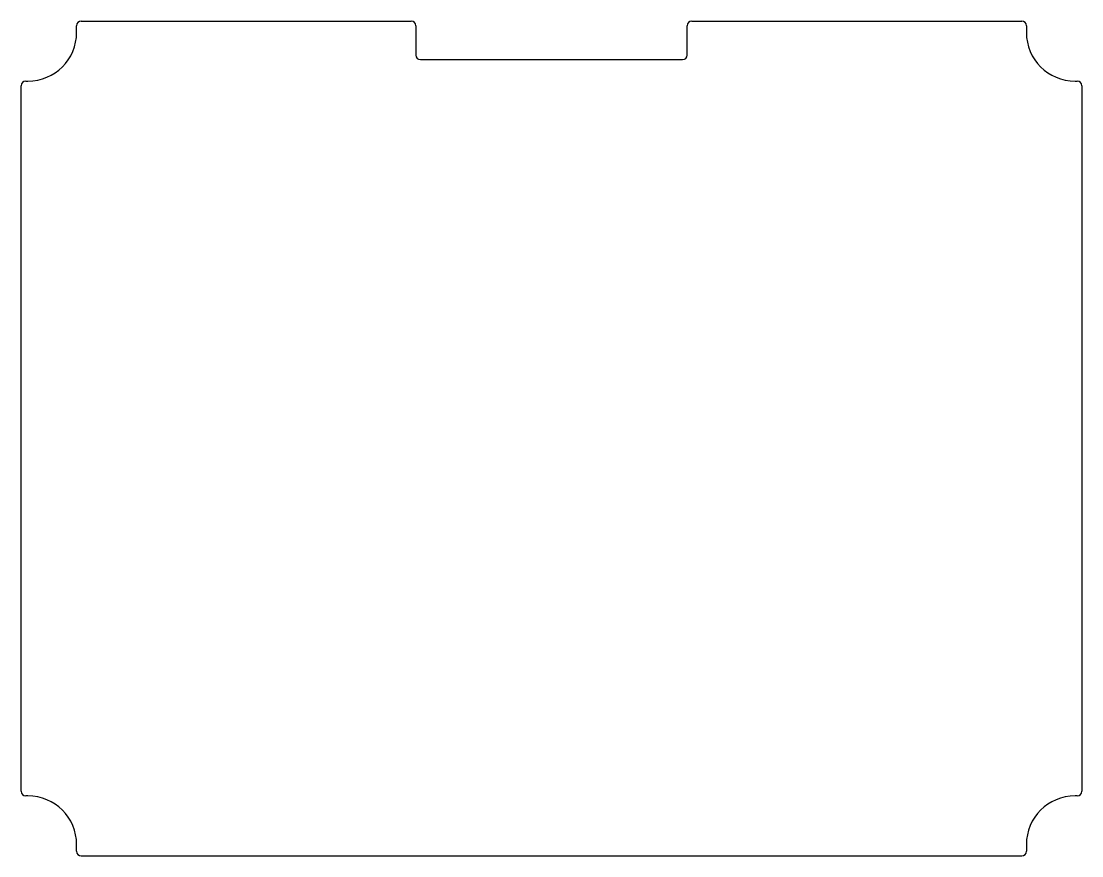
# Model space of a CAD drawing. Header units: millimetres. Extents: x -234 to 234, y -184 to 184.
import ezdxf

# ---------------------------------------------------------------- set-up
doc = ezdxf.new("R2010")
doc.units = ezdxf.units.MM
doc.layers.add('Sketch001', color=7, linetype='CONTINUOUS')

msp = doc.modelspace()

# ---------------------------------------------------------------- linework, layer by layer
at = {"layer": 'Sketch001'}
for p, q in [((-208, 184.5), (-62, 184.5)), ((62, 184.5), (208, 184.5)), ((-210, 179.5), (-210, 182.5)), ((-60, 182.5), (-60, 169.5)), ((60, 169.5), (60, 182.5)), ((210, 182.5), (210, 179.5)), ((-58, 167.5), (58, 167.5)), ((-234.5, -156), (-234.5, 156)), ((-232.5, 158), (-231.5, 158)), ((231.5, 158), (232.5, 158)), ((234.5, 156), (234.5, -156)), ((-231.5, -158), (-232.5, -158)), ((232.5, -158), (231.5, -158)), ((-210, -182.5), (-210, -179.5)), ((210, -179.5), (210, -182.5)), ((-208, -184.5), (0, -184.5)), ((0, -184.5), (208, -184.5))]:
    msp.add_line(p, q, dxfattribs=at)
for centre, radius, start, end in [((-208, 182.5), 2, 90, 180), ((-62, 182.5), 2, 0, 90), ((62, 182.5), 2, 90, 180), ((208, 182.5), 2, 0, 90), ((-231.5, 179.5), 21.5, -90, 0), ((231.5, 179.5), 21.5, 180, -90), ((-58, 169.5), 2, 180, -90), ((58, 169.5), 2, -90, 0), ((-232.5, 156), 2, 90, 180), ((232.5, 156), 2, 0, 90), ((-232.5, -156), 2, 180, -90), ((-231.5, -179.5), 21.5, 0, 90), ((231.5, -179.5), 21.5, 90, 180), ((232.5, -156), 2, -90, 0), ((-208, -182.5), 2, 180, -90), ((208, -182.5), 2, -90, 0)]:
    msp.add_arc(centre, radius, start, end, dxfattribs=at)

doc.saveas('drawing.dxf')
